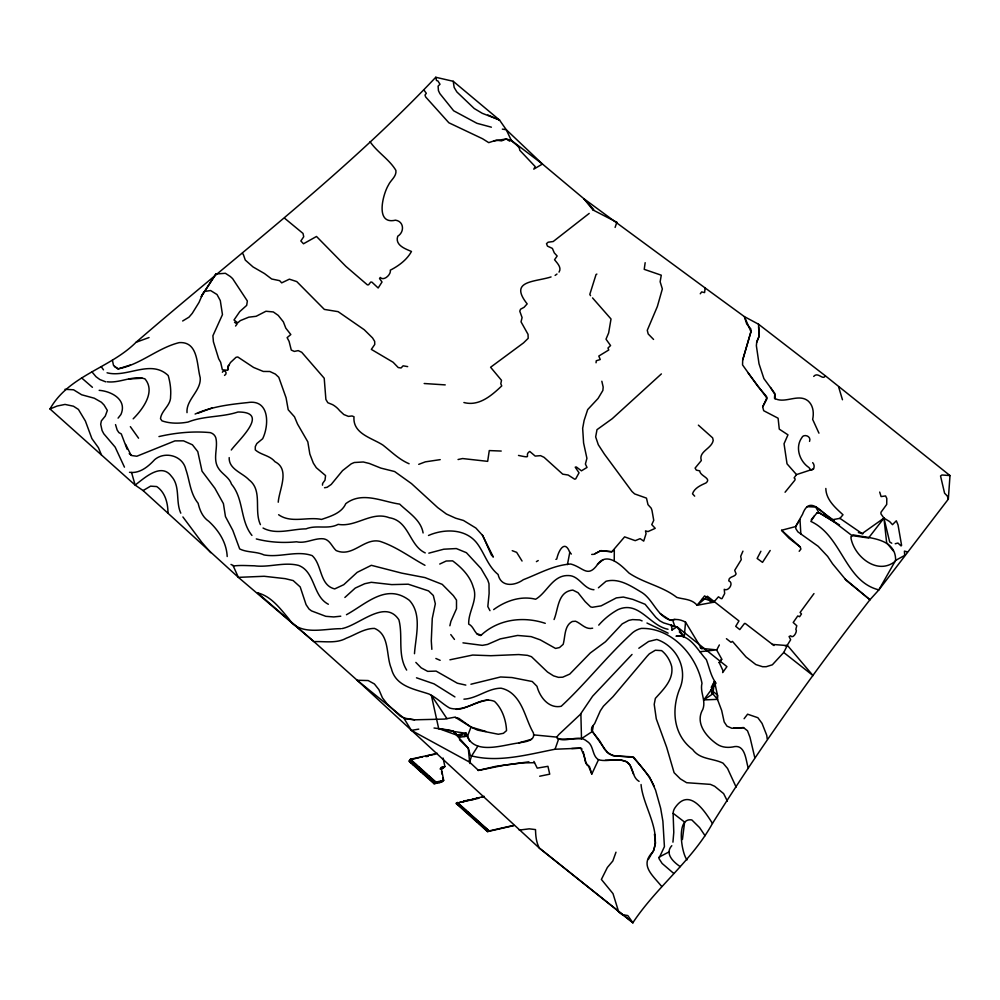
<?xml version="1.0" encoding="UTF-8"?>
<svg xmlns="http://www.w3.org/2000/svg" width="1000" height="1000" viewBox="0 0 1000 1000"><rect width="100%" height="100%" fill="white"/><g stroke="black" fill="none" stroke-linecap="round" stroke-linejoin="round"><path stroke-width="1.5" d="M614.237 560.85L614.312 549.738L611.688 551.8L600.612 550.737L595.112 553.638M717.5 699.362L712.862 693.863L714.488 681.338L711.137 689.938L703.763 699.912L717.5 699.362L717.537 695.55L714.488 681.338L711.263 687.387M493.713 141.037L505.925 138.988L511.25 140.312L542.45 164.025L583.812 198.663L705.15 287.975L704.587 292.587L701.675 291.925L700.263 293.788M705.15 287.975L744.388 316.625L746.725 323.963L750.763 328.825L751.125 331.062L742.688 359.988L742.55 364.925L757.775 386.25L766.587 396.538L766.712 399.3L762.663 406.912L763.713 410.725L778.1 418.225L779.275 429.137L787.962 434.837L784.038 443.75L787.025 463.825L796.475 474.562L794.125 477.875L795.163 478.975L794.8 480.275L785.062 492.238M742.688 359.988L750.95 331.688L744.388 316.625L758.538 324.225L825.35 375.8L950 475.588L948.325 499.137L878.875 589.9L869.938 599.75C813.913 671.838 760.962 746.125 712.463 823.438C691.737 861.012 656.45 887.087 632.875 922.725L539.388 848.138L357.15 680.238L313.95 641.637L238.4 577.388L143.075 490.55L135.162 485.1L50 408.975C68.737 375.375 110.05 368.363 136.062 342.275C236.887 255.075 343.975 174.35 435.763 77.275L453.212 81.287L499.475 119.987L506.275 129.725L511.25 140.312M414.475 653.7C415.688 636.312 422.312 614.412 409.425 600.388C386.5 582.837 366.475 603.663 346.463 614.712M322.475 485.15L322.625 483.438L325 480.163L325.562 475.575L316.312 467.725L313.337 463.137L309.837 454.025L307.825 441.863L297.55 424.087L294.488 416.812L288.212 409.762L286.075 397.8L278.788 377.3L275.35 374.087L269.837 371.5L263.288 371.45L253.588 367.45L237.8 356.987L236.038 357.3L230.463 362.525L227.9 366.95L227.662 370.288L222.362 369.775L220.65 362.262L218.675 358.762L213.412 341.788L212.9 335.775L222.463 314.613L220.3 300.6L217.013 294.525L210.562 290.525L204.775 291.438L202.95 293.35L199.025 302.413L192.237 313.387L189 317.15L182.662 320.988M596.05 362.788L596.263 360.763L600.25 359.525L598.8 356.062L608.75 349.988L607.987 348.038L610.562 345.55L606 339.188L608.638 332.962L611.013 318.988L592.525 297.9M672.938 842.163L673.787 832.375L673.15 814.438A10.312 9.475 69.5 0 1 674.837 808.025C689.013 786.938 704.25 810.337 712.463 823.438M682.412 839.525L684.625 822.113L673.213 813.35M222.375 372.238C223.762 368.862 228.55 372.912 224.55 375.425M533.688 734.875L556.9 737.125L558.562 739.175L581.5 738.637L592.325 731.488L593.3 725.612M567.438 564.575L569.788 552.4C564.738 539.038 558.438 550.8 556.763 559.05L555.875 559.35M278.238 502.212C279.137 489.637 290.363 469.438 274.95 461.7C269.75 455.3 261.025 455.075 255.275 449.875L255.3 446.587L256.825 443.537L262.663 438.725C269.288 425.112 269.662 398.8 247.475 402.6C229.625 404.438 211.612 406.625 195.113 414.05M449.862 625.775L450.887 621.388L456.5 608.75L456.5 600.1L453.35 595.612L442.225 584.35L425 577.6L401.775 573.138L371.337 565.312L357.163 572.362L343.738 584.712L334.7 588.913C319.312 585.175 322.35 564.875 312.162 555.612C296.725 550.163 280.1 557.837 264.037 554.938C256.212 551.312 247.362 552.75 239.675 548.925L232.812 530.363L225.463 516.6L223.412 503.612L214.9 488.3L202.037 471.188L197.787 451.637L192.425 444.8L183.512 440.838L174.913 440.887L136.838 456.238L131.675 455.538L129.225 453.65M615.112 227.425L616.838 222.275M468.3 748.213L470.387 755.575C497.7 763.112 527.812 754.525 555.05 749.237L558.562 739.175M469.7 741.188L467.55 735.975L471.025 727.087L455.35 717.35M756.637 342.463L759.013 336.488L758.538 324.225M554.062 619.538C558.462 608.85 557.638 591.6 572.837 590.087L578.025 592.688L585.175 601.638L590.6 606.875L592.325 607.288L601.138 605.85L616.362 597.888L623.337 597.05L632.812 599.375L645.113 604.275L655.913 617.425L659.762 620.8L663.5 622.837L677.475 627.087L726.925 666.625L722.613 672.613M671.8 845.688C664.4 853.713 673.6 862.188 680.225 866.612M615.988 852.2L612.837 860.975L607.362 867.475L601.388 879.438L613 893.625L618.725 912.025L622.137 914.613L627.788 915.562L632.913 922.75M598.513 759.688L591.812 774.025L588.35 765.662L586.163 763.413L583.962 755.225L580.775 748.175L555.05 749.237M762.65 406.887L766.875 397.962L748.112 372.912M742.95 551.15L740.688 556.312L741.263 559.637L734.7 570.35L736.112 573.9C734.925 577.212 728.625 576.15 728.763 580.837C734.3 582.913 728.413 591.85 724.237 589.325L724.663 593.55L721.975 598.675M783.75 652.5L787.375 645.325L813.025 675.588L783.725 652.475L772.35 664.8L766.188 666.712L762.625 666.725L755.85 664.575L746.012 656.938L732.45 641.388L731 642.288L726.425 638.7M760.9 551.263L757.15 558.462L762.513 562.362L770.188 550.487M648.325 859.438L653.75 850.175L655.525 843.025L654.45 834.112M839.812 518.538L843 514.775C835.375 507.725 826.05 499.75 825.825 488.475M477.837 746.188L471.463 756.2L469.65 762.175L478.488 770.425L504.263 765.2L522.163 762.887L534.513 762.712M814.438 515.862L810.863 521.425C842.087 535.887 844.788 581.487 878.85 589.875L895.612 560.388L904.675 555.425L904.425 551.112L907.337 551.862M231.275 449.988C238.812 439.762 270.45 411.775 237.95 412.013C221.713 417.4 204.062 415.662 188.012 422.062C179.45 423.638 170.287 423.738 161.988 420.85L160.5 418.713C161.35 410.387 171.062 405.425 170.6 396.287C171.15 389.312 170.113 382.262 168.212 375.55C150.7 358.888 127.125 378.1 107.062 372.788M428.488 535.475C444.225 528.612 465.863 528.375 477.2 543.513C484.613 553.462 487.925 566.3 498.1 574.487C500.962 587.475 514.712 585.95 523.325 579.7C538.837 573.737 553.562 565.138 570.725 564.012C583.763 567.463 587.8 579 598.475 563.175C608.25 551.862 622.112 566.225 629 573.05C643.838 583.138 662.475 586.225 676.85 597.425C683.875 599.438 691.862 598.938 697.15 605.288L704.613 595.887L713.525 602.388L718.438 596.812L721.2 598.663M799.175 551.287L800.913 549.062L800.225 546.962L781.562 530.275L795.688 526.55L799.987 519.6L800.837 533.9M744.1 718.725L747.588 714.188L757.862 717.712L762.05 723.375L766.75 735.312L767.2 738.863M719.362 644.938L716.675 650.05L721.787 659.15L719.038 662.55M825.375 375.812C822.85 380.8 818.037 371.375 813.7 376.413M235.562 326.037L237.1 324L234.537 322.3M704.775 598.85L707.387 596.25L738.95 620.95L735.713 626.337L739.775 629.6L744.513 623.413L745.35 623.525L773.962 645.537M772.4 644.412L787.062 645.562L790.662 639.7L789.075 636.538L790.625 635.8C793.15 639.538 797.975 630.7 795.825 629.388L796.787 625.75L793.2 622.487L797.738 615.962L799.625 616.7L801.475 613.975L800.1 612.463L813.975 593.587M721.65 659.438L719.25 662.65L723.388 671.525M118.075 418.137L120.913 414.513C127.425 399.762 111.562 391.25 99.175 390.337M809.55 441.388C811.7 435.925 803.3 433.45 801.762 437.788C794.862 447.425 799.613 461.325 808.95 467.55C812.25 473.45 816.363 466.637 812.688 462.625M437.413 753.375L410.438 759.237L408.875 761.125L434.113 783.763L441.788 782.087L443.7 780.425L441.1 767.475L444.888 766.55L443.1 758.062M559.038 272.113C561.987 267.475 557.15 263.113 554.562 259.738L557.15 256.012L554.288 252.875L552.388 248.412L547.45 246.112L546.5 243.663L548.112 242.225L553.2 241.525L589.2 213.412M879.688 492.075L881.1 496.575L885.575 495.95L886.812 498.413L886.712 504.438L880.975 512.263L880.95 513.888L883.95 518.112L868.55 538L851.938 535.562L834.775 522.4L819.362 512.775L816.963 512.938L811.287 519.637M413.625 758.938L415.925 758.438M416.987 758.012L419.075 757.75M463.925 699.175C476.95 698.512 487.887 688.263 501.062 688.2A25.125 24.438 64.6 0 1 513.325 694.725C524 705.013 526.163 720.487 533.413 732.925C535.675 741.312 524.012 741.838 518.75 742.938C502.088 745.025 472.638 756.075 466.037 733.238L463.95 736.538L467.55 735.975L466.15 733.325L456.525 735L453.338 731.325L449.562 730.1L434.038 728.012M427.912 756.35L425.85 756.6M434.762 754.35L432.7 754.6M133.175 418.825C142.613 409.4 156.025 391.688 144.863 378.8C132.175 375.25 120.013 383.312 107.2 381.788M441.613 767.513L443.65 767.188M344.875 597.463L355.25 588.075L364.725 583.725L371.287 582.312L391.712 584.612L408.237 584.2L428.575 590.913L433.312 595.487L435.337 603.787L432.262 618.462L431.287 640.825L431.85 649.35M442.375 768.388L440.112 768.938M443.013 767.788L440.737 768.337M444.888 766.55L442.962 768.35L440.462 768.962M441.825 773.938L441.587 771.363M661.375 373.913L612.263 418.675L597 429.663L595.662 436.887L598.288 444.712L604.425 454.162L631.962 491.475L634.637 493.913L646.475 498.125L647.987 504.65L651.237 508.237L652.013 510.55L653.737 520.35L651.762 524.625L655.225 528.337L648.012 531.587L645.487 530.875L646.062 533.65L643.713 541.112L640.138 538.65L635.225 540.65L624.6 536.862L611.9 551.712L600.975 550.612L593.987 554.3L591.712 554.438M632.025 654.45L592.6 696.213L580.288 714.412L558.825 734.538L556.962 736.8L557.225 738.3C566.275 743.175 578.475 733.838 586.987 741.3C594.05 745.312 591.788 755.788 598.55 759.725C607.875 762.45 619.338 756.7 627.975 762.712C633.638 767.8 632.013 777.387 639.1 781.375M638.825 648.25L648.612 641.475L656.812 639.462C677.2 646.3 688.587 669.925 679.287 689.825C671.237 710.812 673.688 735.325 692.7 749.562C699.9 759.688 713.025 758.162 723.075 763.175L727.562 768.487L736.125 787.1M434.113 783.763L435.95 782.113L443.7 780.425M435.05 783.45L437.325 782.95M436.512 782.15L438.812 781.65M593.038 210L593.663 209.45L583.812 198.663L593.025 209.988L616.825 222.262M442.65 778.05L443.363 780.188M438.888 782.613L441.163 782.113M440.375 781.3L442.725 780.75M442.088 781.3L439.513 782.062L442.038 781.363M598.413 587.788L606.013 581.275C618.587 577.875 630.312 585.6 640.588 591.737C653.225 598.713 656.45 616.25 671.188 620.438C675.863 618.4 681.15 619.825 685.562 622.112M556.975 274.05L555.112 275.413M704.762 598.837L697.125 605.275L714.225 602.112L704.762 598.837L701.85 599.562M597.413 564.263L603.212 559.663M493.663 609.6C505.538 600.837 521.1 595.513 535.612 599.25C547.137 592.612 552.725 574.888 568.5 575.562C579.263 575.55 583.612 589.212 593.962 589.738M484.25 796.375L455.975 803.35L487.512 831.625L513.938 825.575M460.012 802.25L462.025 801.925M463.888 801.062L466.163 800.55M465.175 801.213L463.175 801.55M467.05 800.35L469.325 799.837M703.763 699.912L712.862 693.863L711.137 689.938L716.025 683.162C710.837 676.363 709.362 667.45 706.325 659.587C698.075 650.888 689.812 633.713 676.062 636.175M473.375 798.938L475.363 798.612M474.613 799.1L472.35 799.613M476.525 798.225L478.8 797.725M482.05 797.312L484.012 797M536.4 561.638L538.225 560.55M143.088 490.562L150.588 486.15L156.738 486.562C165.3 492.45 167.838 503.038 168.012 512.85M671.8 630.1L676.988 626.85L684.25 636.875L685.537 622.075L701.375 648.363L716.675 649.887L699.963 651.725M658.988 857.175L668.962 851.938M50.012 408.975L57.088 406.05L65.025 404.425L73.45 406.213L78.425 409.425L85.4 421.05L91.888 438.6L98.475 447.775L101.412 454.925M487.512 831.625L489.113 830.875L457.362 802.4M489.288 830.9L513.825 825.362M439.738 564.038L446.225 561.013L452.612 560.862C461.538 567.45 470.112 576.112 473.212 587.038C478.45 599.712 468.1 611.438 468.713 624.138C474.162 626.5 474.538 634.9 480.725 635.55C498.113 619.163 523.15 615.962 545.262 623.325M895.225 543.75L897.962 543.05L901.05 545.925L901.6 545.4L898.037 524.938L896.325 520.788L892.5 524.675L889.613 521.562L883.95 518.112L862.125 533.587L839.938 518.35L832.812 519.663L815.713 507.05L807.25 506.662M660.387 613.75L670.212 620.25L674.912 619.338M198.3 413.088L212.312 407.875M342.137 628.562C359.35 625.075 385.112 598.625 398.888 619.8C403.237 636.275 397.2 654.8 406.662 670.088M136.062 342.275L149.037 337.537M796.45 474.625L813.6 468.963M158.963 436.575C175.55 432.713 193.25 431 210.275 432.625A8.387 7.7 -3.1 0 1 215.85 437.962C218.3 448.088 212.2 459.462 218.762 468.762C222.488 474.363 229.325 477.45 231.525 484.2C244 499.2 239.95 520.6 251.95 535.438M470.938 684.237L500.562 676.975L511.938 677.55L532.263 681.525L537 686.325C539.763 697.025 548.725 708.875 561.188 706.287C585.438 683.838 606.3 656.963 630.812 634.338A24.425 22.763 53.9 0 1 641.275 628.413C671.4 627.612 696.388 654.9 701.988 683.3C699.725 692.15 706.237 700.413 702.837 709.338C694.85 722.875 706.087 736.575 717.025 744.15C722.225 747.763 728.925 747.975 734.9 746.55C745.612 745.3 745.888 761.213 748.25 767.875L748.363 768.462M130.425 365.037L118.338 368.8L114.388 366.525M418.725 464.35L425.35 461.85L440.213 459.637M551.062 276.938C534.263 282.2 508.65 280.525 527.163 303.875L524.1 307.288L520.538 309.225L519.775 311.188L522.087 317.587L521.038 321.838L528.038 334.35L528.188 338.338L523.513 342.9L490.6 367.25L501.5 380.325L500.8 383.738L501.737 385.913C491.488 395.625 479 406.55 463.9 402.525M341 628.7C324.1 628.488 300.15 636.25 289.088 619.138C280.375 608.8 271.238 596.163 257.512 592.85L313.95 641.637C324.7 641.188 336.45 643.725 346.312 638.188C355.562 634.7 364.338 628.35 374.5 628.413C390.062 634.775 385.8 655.775 391.35 668.512C395.675 686.488 414.325 689.038 428.975 694.025C436.587 697.588 442.413 703.913 449.625 708.037C462.762 712.05 475.538 701.35 488.525 700M816.587 513.275L818.838 512.638L839.513 524.925M446.962 718.688L431.362 695.35L438.675 728.562L453.488 731.438L458.1 736.263L462.587 735.013M518.737 742.925L531.5 739.312M458.05 459.525L462.575 458.55L487.663 461.35L489.275 450.575L501.225 451.05M539.688 776.225L549.738 774.163L547.925 766.312L537.238 768.125L533.9 761.4M785.2 645.85L787.375 645.325M460.55 802.337L478.812 798.238M410.675 759.388L412.975 758.888L410.475 759.625M428.713 755.462L426.213 756.2L428.5 755.7M449.925 659.8L472.663 655.05L490.825 655.713L518.688 654.55L527.5 655.35L531.475 656.7L547.513 672.038L553.488 675.837L558.462 677.362L562.712 677.188L569.738 674.1L590.3 652.975L605.45 641.775L622.212 623.875L628.75 620.388L632.55 619.6L639.7 619.925L642.087 620.887M477.987 770.475L496.15 766.263L528.913 761.825M428.812 553.175L443.812 549.2L456.325 548.562L466.413 552.7L480.975 568.45L487.713 579.95L488.988 583.725L489.113 593.513L487.825 606.55L489.975 610.662M324.5 487.75L327.125 487.287L331.213 484.438L342.55 470.625L351.287 463.8L354.275 462.512L363.288 461.987L369.338 463.475L380.863 468.1L394.625 471.538L411.5 483.612L437.725 507.612L446.4 514.025L455.662 518.2L463.462 520.462L475.887 528.038L482.788 535.662L491.287 554.825L493.338 557.075L482.4 535.112M340.763 616.2L333.725 616.938L325.825 616.325L311.525 610.913L309.037 609.038L306.087 604.675L300.2 586.938L293.175 580.575L285.225 578.65L264.15 576.275L238.375 577.362L233.038 565.5M456.275 709.35C469.312 709.163 481.5 696.188 494.5 701.375C502.212 708.6 506.125 720.362 506.538 730.625L503.387 733.325L498.3 734.25L477.575 730.125L471.062 727.113L458.825 718.363L454.588 717.212L444.575 719.087L414.588 719.812L405.688 718.775L400.1 716.05L387.013 703.8L382.425 697.812L378.888 689.613L374.375 683.938L368.162 680.55L357.163 680.263L403.775 718.05L411.375 730.387L418.75 729.137M458.738 737.412L467.55 735.975M519.225 830.1L529.237 828.838L535.513 829.587C535.662 835.75 536.163 842.2 539.362 848.1L632.875 922.725M676.538 636.163L680.775 635.788L684.25 636.875L679.287 631.888M711.15 689.95L717.537 695.062L717.237 698.75L721.675 710.475L724.188 721.95L726.975 726.137L731.862 728.263L743.55 727.625L747.513 730.8L750.013 737.362L754.788 757.638M128.875 379L142.287 378.237M733.775 728.125L743.587 727.638M64.975 389.3L73.562 389.787L81.65 394.775L94.312 398.225L101.412 402.262L104.1 405.05L107.338 410.438L105.275 416.075L101.363 420.863L100.7 424.263L102.075 430.525L103.787 433.775L115.162 447.125L124.45 467.15M571.712 748.5L580.775 748.175L582.013 748.988M592.65 628.188C585.625 629.925 581.275 623.513 575.55 621.225L572.325 621.487C564.163 625.562 565.337 636.862 563.162 644.362L559.5 647.562L555.55 648.438L540.212 639.837L531.112 636.613L517.6 635.45L500.262 638.888L487.537 644.425L482.337 645.362L462.962 642.85M512.238 550.675L516.663 552.362L522.05 561.038M605.363 760.263L621.125 760.2L626.45 761.663L629.812 764.875L633.625 774.175M215.863 274.012L225.362 273.288L230.375 276.55L232.6 278.6L247.35 300.975L246.688 305.375L239.8 311.562L234 320L236.713 322.075L237.85 322.75L240.338 320.6L248.762 317.175L256.125 316.3L265.95 311.25L273.325 311.95L278.238 315.4L283.363 321.838L285.812 328.162L290.812 334.538L287.125 337.638L289.088 341.375L291.288 350.075L294.337 351.413L298.2 350.613L301.725 352.275L324.212 378.225L325.887 399.45L327.812 402.713L332.6 404.663A23.938 22.175 7.1 0 1 339.675 410.7L343.85 414.55L348.425 416.388L352.038 415.962L353.988 416.75C352.55 433.775 371.75 437.812 382.887 445.062C391.613 451.875 398.85 459.363 409.1 463.75M445.225 384.888L424.175 383.512M242.162 253.475L243.212 254.125L245.275 260.062L253.05 266.95L264.462 273.538L271.688 279L279.65 280.663L281.688 282.863L289.363 279.175L296.762 281.588L324.35 309.413L338.125 311.663L364.2 329.7L372.562 337.938L374.675 341.375L374.75 344.45L371.337 349.387L393.113 362.25L398.237 367.562L401.087 367.975L403.1 365.812L407.675 366.613M129.5 472.3C139.75 473.738 148.212 466.65 154.688 459.625C164.963 450.925 182.738 455.6 185.8 469.3C189.825 480.825 190.087 493.363 198.125 503.263C199.75 510.188 202.613 517.175 208.725 521.263C218.837 530.612 226.525 542.513 227.2 556.525M949.987 475.562L941.95 474.988L940.537 475.975L944.587 493.212L947.212 495.938L948.363 499.15M518.5 455.425C533.9 458.762 523.337 455.4 529.763 451.438L535.175 456.075L540.562 455.65L544.05 457.312L562.712 474.162L568.15 475.025L574.625 479.175L575.7 478.888L579.025 472.825L575.212 467.175L576.337 466.987L581.45 470.825L587.025 467.438L585.4 464.062L586.912 458.325L583.587 442.975L582.663 428.312L584.125 420.425L587.688 409.588L598.075 398.45L602.863 390.462L603.175 387.062L601.838 381.238M502.35 129.137L506.262 129.7L542.45 164.025L533.775 169.15L535.212 166.6L519.763 150.275C520.288 146.463 513.362 143.162 511.025 140.15L509.688 141.163L506.287 138.938L501.538 140.863L496.3 140.15L488.738 142.637L482.512 138.725L448.862 122.775L425.688 97L424.988 95.075L426.312 93.325L424.2 90.375M466.15 733.325L453.488 731.438L458.1 736.263M491.388 127.188L476.938 123.3L453.663 110.787L439.862 93.612L438.45 90.675L438.088 86.125L440.012 84.25L437.912 80.95L436.475 80.512L435.75 77.25M403.775 718.05L414.575 719.825M710.1 601.263L714.225 602.112M256.3 538.925C269.413 542.337 283.125 543.138 296.512 541.788C305.287 543.775 313.137 538.663 321.65 538.7C329.525 538.475 331.438 546.175 336.138 550.55C352.812 557.825 364.012 537.562 379.963 541.35C396.325 546.663 410.188 557.288 424.975 565.312M105.775 381.85L99.85 379.538L96.025 376.725L92 371.938M499.45 119.975L482.262 113.312L474.212 108.5L456.863 91.938L454.175 87.463L453.212 81.287M596.862 274.088L596.05 274.513L589.8 294.413L590.55 295.675M858.388 532.537L862.887 533.825M476.938 633.825L481.463 635.125M471.025 727.087L485.938 731.475M465.825 685.1L457.35 683.213L436.112 671.1L427.688 671.363L421.2 667.85L415.85 662.412M668.037 629.263C649.7 625.875 638.925 600.125 617.9 609.675A82.537 76.812 57.1 0 0 598.725 625.125M438.675 728.562L456.375 734.963L468.275 748.175L469.65 762.175L411.375 730.387M416.488 677.8L434.038 683.863L454.925 696.925M425.25 552.913C409.137 545.513 409.263 520.85 389.25 517.712C371.413 510.863 356.15 527.475 338.162 524.362C328.15 529.725 316.425 524.587 306 528.875C291.85 528.95 276.312 535.175 263.038 528.025M487.85 115.025L499.475 119.987M435.863 658.475L440.15 660.325M668.125 633.162L646.963 623.025M231 564.438L233.875 565.925C240.712 565.1 247.575 565.688 254.425 565.8C269.125 567.737 284.025 561.688 298.637 565.425C315.387 571.812 312.65 596.325 328.363 604.25M81.587 377.887L92.425 387.312M464.725 734.562L466.025 736.45M834.3 520.462C824.875 517.688 811.95 494.812 803.85 511.225A30.288 26.575 47.5 0 0 802.613 514.15L795.738 526.3L795.825 528.638L797.875 531.85L818.175 546.3L827.638 556.388L832.575 563.8L846.413 580.513L869.925 599.725M672.175 629.888L671.25 625.363L672.7 626.175M891.75 543.212L889.688 541.987L883.938 518.1L886.663 542.8L893.375 550.962M671.25 625.363L673.288 626.638M687.087 859.837C681.888 854.587 675.312 817.025 691.85 819.95L699.575 827.588L705.062 835.725M284.688 218.3L303.025 233.438L303.725 236.75L300.85 240.963L303.488 243.775L316.5 236.475L345.875 266.363L367.362 284.85L368.575 284.812L370.725 282.062L371.912 282.125L378.162 287.987L382.013 282.013L379.55 278.55L380.25 277.45C383.725 281.475 391.337 274.45 390.3 270.188C398.537 265.95 406.85 259.938 411.463 251.475C405.95 249.05 394.6 245.425 397.762 236.2C404.538 232.15 404.212 221.412 395.475 220.175C374.762 225.075 382.9 194.188 388.375 185.175C390.6 180.113 396.75 176.513 395.9 170.4C389.338 159.362 377.35 152.363 370.062 141.713M700.188 647.5L701.875 648.763M673.487 873.225L662.113 863.45L658.9 858.45L664.425 846.663L662.887 821.188L660.65 808.25L655.55 790.113L649.475 776.825L633.775 757.325L612.975 755.738L607.225 752.4L591.45 730.212L591.788 727.312L594.675 723.562L600.312 710.85L603.425 706.2L613.038 696.637L647.025 656.325L649.362 653.825L655.325 650.25L661.625 650.625C666.587 654.525 670.138 660.487 671.7 666.538C673.7 679.837 663.45 689.312 655.362 698.388L654.212 704.338L656.287 718.875L666.663 747.288L674.1 772.7L680.337 778.863L686.637 782.7L710.4 784.375L714.65 786.263L723.625 793.612L727.375 801.1M711.388 692.688L713.425 694.312M694.675 496.15L692.513 493.812C694.287 488.15 700.913 485.163 705.975 482.962C712.05 478.137 699.9 476.2 699.75 470.875L696.312 470.112L695.1 468.088L701.338 460.525C698.238 451.438 711.65 448.837 713.213 440.412L712.638 437.863L698.375 425.15M845.05 579L869.938 599.75M800.225 546.962L789.025 538.25L781.587 530.3M571.337 554.05L569.575 552.038M410.438 759.237L435.95 782.113M459.475 739.762L468.275 748.175M278.612 514.725C291.1 523.625 307.425 516.5 321.525 519.425C330.5 516.312 341.587 513.2 345.775 503.663C362.225 491.05 381.863 501.575 399.663 504.113C408.462 512.6 421.025 520.013 423.1 532.962M653.562 339.438L648.188 333.95L647.275 330.3L657.362 306.5L662.35 288.95L660.138 281.762L661.275 275.2L644.225 269.35L645.163 262.688M661.75 886.562C652.212 874.688 639.188 865.212 653.225 851.5C661.438 830 642.875 806.038 641.062 784.538M138.562 438.188L130.35 426.662M592.325 731.488L599.712 740.913L604.5 749.225L609.475 754.175L614.95 755.925L632.712 756.838C640.775 765.825 649.112 775.138 654.175 786.275M450.775 634.575L454.45 639.425M832.812 519.663L834.775 522.4M101.375 366.85L103.475 369.825M210.763 552.675L201.725 542.212L182.9 516.938M770.537 387.525L774.862 394.387L775.025 398.875M815.713 507.05L818.838 512.638M125.662 444.45L130.912 454.938M818.95 433.162L812.65 419.4C814.062 412.925 813.312 405.387 808.012 400.875C798.225 393.075 784.625 404.3 774.5 398.263L774.825 393.45L763.9 378.612L759.013 363.775L756.363 345.712L756.75 341.825L759.062 336.312L758.662 326.912M180.787 513.162C175.413 501.425 180.55 486.337 171.425 476.275C161.213 462.312 144.762 477.788 135.15 485.075L131.55 472.488M672.712 620.2L674.887 626.625M842.463 399.75L838.612 386.875M591.788 774L589.438 766.55L587.038 765.025L585.513 762.225L583.25 751.712M127.137 449.25L121.287 433.938L118.875 432.575L117.163 430.012L115.525 424.613M469.3 760.825L470.012 763.55M260.425 524.625C253.713 510.35 262.925 490.425 249.062 479.888C242.413 472.738 228.675 469.275 229.188 457.612M187.025 412.65C185.875 399.7 201.438 390.75 200.188 377.575C196.663 364.85 198.487 341.337 179.2 342.625C157.562 347.962 140.188 364.85 117.775 368.938L113.488 365.3L112.4 360.238M580.875 713.637L581.5 738.637M227.862 367.525L227.675 369.875L228.6 365.325L227.862 367.525M851.35 536.45L850.925 537.825C854.075 556.375 877.312 575.638 895.037 561.438L895.625 560.4C895.962 537.8 868.787 538.2 853.062 534.825L851.35 536.45M215.875 274.025L201.35 296.438L215.875 274.025M409.588 761.087L411.138 762.887L409.588 761.087M410.112 760.462L411.662 762.262L410.112 760.462M410.637 759.825L412.2 761.637L410.637 759.825M412.113 763.35L413.663 765.15L412.113 763.35M412.638 762.725L414.2 764.538L412.638 762.725M413.175 762.1L414.738 763.913L413.175 762.1M420.138 757.325L422.425 756.825L420.138 757.325M414.637 765.612L416.188 767.412L414.637 765.612M415.175 765L416.725 766.8L415.175 765M415.725 764.388L417.275 766.2L415.725 764.388M417.163 767.875L418.713 769.675L417.163 767.875M417.713 767.275L419.263 769.075L417.713 767.275M418.263 766.675L419.825 768.475L418.263 766.675M429.562 755.275L431.85 754.788L429.562 755.275M419.7 770.15L421.238 771.938L419.7 770.15M420.25 769.55L421.8 771.35L420.25 769.55M420.812 768.95L422.362 770.763L420.812 768.95M422.225 772.412L423.762 774.2L422.225 772.412M422.788 771.825L424.338 773.625L422.788 771.825M423.363 771.237L424.913 773.037L423.363 771.237M424.75 774.675L426.287 776.462L424.75 774.675M425.325 774.1L426.875 775.9L425.325 774.1M425.913 773.525L427.463 775.325L425.913 773.525M427.287 776.95L429.038 778.525L427.287 776.95M427.875 776.375L429.637 777.962L427.875 776.375M428.462 775.8L430.225 777.387L428.462 775.8M429.812 779.225L431.575 780.8L429.812 779.225M430.412 778.662L432.175 780.238L430.412 778.662M431.012 778.088L432.775 779.675L431.012 778.088M432.35 781.488L434.113 783.062L432.35 781.488M432.95 780.938L434.712 782.525L432.95 780.938M433.562 780.375L435.337 781.963L433.562 780.375M435.887 782.7L438.188 782.2L435.887 782.7M456.737 803.35L458.5 804.938L456.737 803.35M457.425 802.875L459.2 804.463L457.425 802.875M459.162 805.525L460.925 807.113L459.162 805.525M459.862 805.062L461.637 806.65L459.862 805.062M461.587 807.7L463.35 809.287L461.587 807.7M462.3 807.237L464.075 808.825L462.3 807.237M464.012 809.875L465.788 811.462L464.012 809.875M464.738 809.425L466.5 811.012L464.738 809.425M466.45 812.062L468.212 813.637L466.45 812.062M467.175 811.612L468.938 813.2L467.175 811.612M468.875 814.237L470.637 815.825L468.875 814.237M469.613 813.8L471.388 815.387L469.613 813.8M471.3 816.413L473.075 818L471.3 816.413M472.05 815.987L473.825 817.575L472.05 815.987M473.738 818.587L475.5 820.175L473.738 818.587M474.487 818.175L476.262 819.762L474.487 818.175M476.163 820.775L477.938 822.362L476.163 820.775M476.925 820.362L478.7 821.95L476.925 820.362M478.6 822.95L480.375 824.538L478.6 822.95M479.375 822.55L481.15 824.137L479.375 822.55M481.037 825.138L482.8 826.725L481.037 825.138M481.812 824.737L483.587 826.325L481.812 824.737M483.462 827.325L485.238 828.913L483.462 827.325M484.25 826.925L486.037 828.525L484.25 826.925M485.9 829.5L487.675 831.087L485.9 829.5M486.7 829.112L488.475 830.713L486.7 829.112"/></g></svg>
